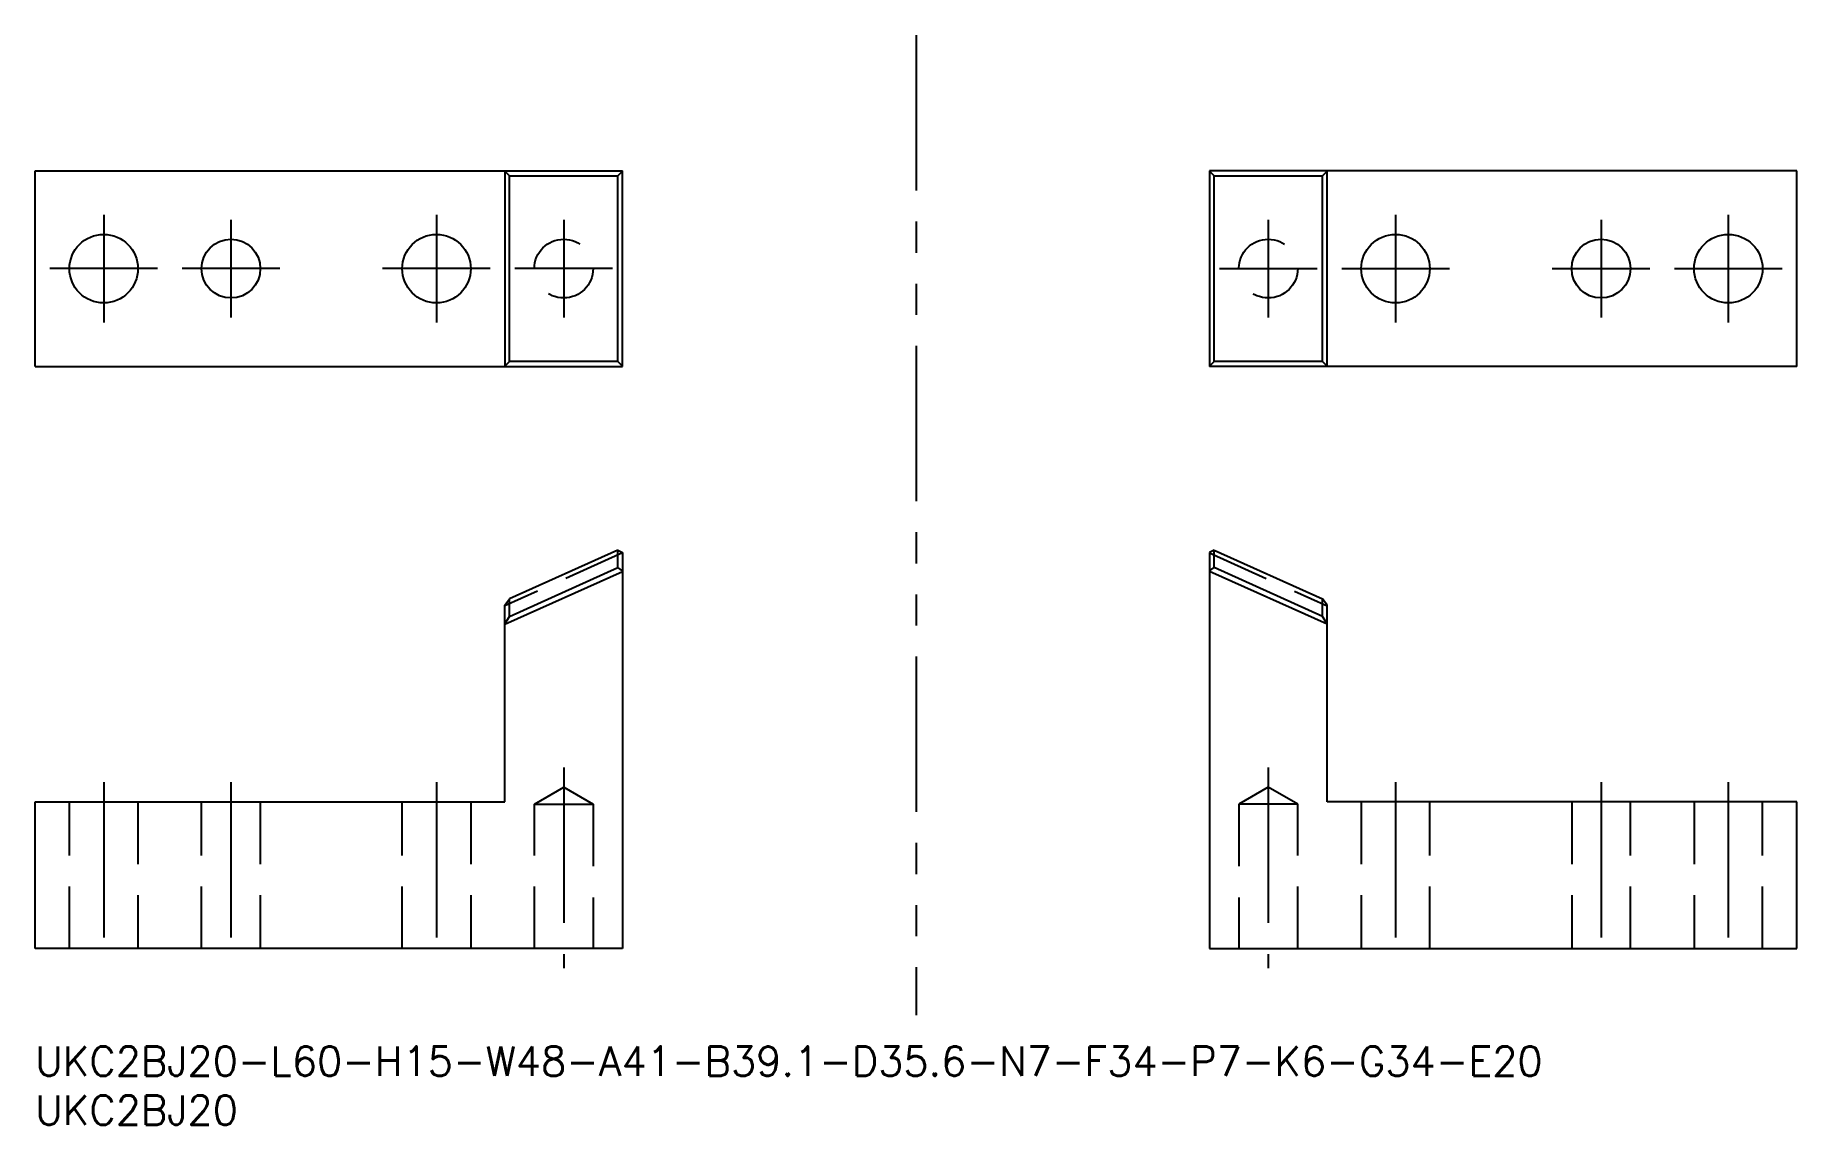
# Model space of a CAD drawing. Extents: x 0 to 180, y -8 to 103.
import ezdxf

# ---------------------------------------------------------------- set-up
doc = ezdxf.new("R2010")
doc.units = 0
doc.header["$LTSCALE"] = 0.5
for name, pattern in [('CENTER', [50.8, 31.75, -6.35, 6.35, -6.35]), ('DASHED', [19.05, 12.7, -6.35]), ('PHANTOM', [63.5, 31.75, -6.35, 6.35, -6.35, 6.35, -6.35])]:
    doc.linetypes.add(name, pattern=pattern)
for name, color, linetype in [('MSM_CENTER', 1, 'CENTER'), ('MSM_CONTINUOUS', 7, 'CONTINUOUS'), ('MSM_DASHED', 4, 'DASHED'), ('MSM_IMAGINARY', 6, 'PHANTOM'), ('MSM_PART_NUMBER', 7, 'CONTINUOUS')]:
    doc.layers.add(name, color=color, linetype=linetype)
doc.styles.get("Standard").update_dxf_attribs({"font": 'txt.shx', "height": 3, "bigfont": 'bigfont.shx'})

msp = doc.modelspace()

# ---------------------------------------------------------------- linework, layer by layer
at = {"layer": 'MSM_CENTER'}
for p, q in [((7, 85), (7, 74)), ((41, 85), (41, 74)), ((139, 85), (139, 74)), ((173, 85), (173, 74)), ((20, 84.5), (20, 74.5)), ((54, 84.5), (54, 74.5)), ((126, 84.5), (126, 74.5)), ((160, 84.5), (160, 74.5)), ((12.5, 79.5), (1.5, 79.5)), ((25, 79.5), (15, 79.5)), ((46.5, 79.5), (35.5, 79.5)), ((59, 79.5), (49, 79.5)), ((121, 79.5), (131, 79.5)), ((133.5, 79.5), (144.5, 79.5)), ((155, 79.5), (165, 79.5)), ((167.5, 79.5), (178.5, 79.5)), ((7, 27), (7, 8)), ((20, 27), (20, 8)), ((41, 27), (41, 8)), ((54, 28.5), (54, 8)), ((126, 28.5), (126, 8)), ((139, 27), (139, 8)), ((160, 27), (160, 8)), ((173, 27), (173, 8))]:
    msp.add_line(p, q, dxfattribs=at)
at = {"layer": 'MSM_CONTINUOUS'}
for p, q in [((0, 89.5), (60, 89.5)), ((0, 69.5), (0, 89.5)), ((48, 89.5), (48, 69.5)), ((48.46, 89), (48, 89.46)), ((48.46, 89), (59.54, 89)), ((48.46, 70), (48.46, 89)), ((60, 89.46), (59.54, 89)), ((59.54, 70), (59.54, 89)), ((60, 69.5), (60, 89.5)), ((180, 89.5), (120, 89.5)), ((120, 89.5), (120, 69.5)), ((120.46, 89), (120, 89.46)), ((120.46, 89), (131.54, 89)), ((120.46, 70), (120.46, 89)), ((132, 89.46), (131.54, 89)), ((131.54, 70), (131.54, 89)), ((132, 69.5), (132, 89.5)), ((180, 69.5), (180, 89.5)), ((0, 69.5), (60, 69.5)), ((48, 69.54), (48.46, 70)), ((59.54, 70), (48.46, 70)), ((60, 69.54), (59.54, 70)), ((120, 69.54), (120.46, 70)), ((180, 69.5), (120, 69.5)), ((131.54, 70), (120.46, 70)), ((132, 69.54), (131.54, 70)), ((59.54, 50.74), (48.46, 45.76)), ((59.54, 48.94), (59.54, 50.74)), ((59.54, 50.74), (60, 50.49)), ((60, 50.49), (60, 10)), ((120.46, 50.74), (120, 50.49)), ((120, 50.49), (120, 10)), ((120.46, 50.74), (131.54, 45.76)), ((120.46, 48.94), (120.46, 50.74)), ((48.46, 43.96), (59.54, 48.94)), ((60, 48.6), (59.54, 48.94)), ((120, 48.6), (120.46, 48.94)), ((131.54, 43.96), (120.46, 48.94)), ((48, 43.15), (60, 48.55)), ((132, 43.15), (120, 48.55)), ((48, 45.09), (48.46, 45.76)), ((48, 25), (48, 45.09)), ((48.46, 43.96), (48.46, 45.76)), ((132, 45.09), (131.54, 45.76)), ((131.54, 43.96), (131.54, 45.76)), ((132, 25), (132, 45.09)), ((48, 43.2), (48.46, 43.96)), ((132, 43.2), (131.54, 43.96)), ((0, 25), (48, 25)), ((0, 10), (0, 25)), ((180, 25), (132, 25)), ((180, 10), (180, 25)), ((60, 10), (0, 10)), ((120, 10), (180, 10))]:
    msp.add_line(p, q, dxfattribs=at)
for centre, radius in [((7, 79.5), 3.5), ((41, 79.5), 3.5), ((139, 79.5), 3.5), ((173, 79.5), 3.5), ((20, 79.5), 3), ((160, 79.5), 3)]:
    msp.add_circle(centre, radius, dxfattribs=at)
at = {"layer": 'MSM_DASHED'}
for p, q in [((60, 50.45), (48, 45.05)), ((120, 50.45), (132, 45.05)), ((51, 24.77), (54, 26.5)), ((54, 26.5), (57, 24.77)), ((126, 26.5), (123, 24.77)), ((129, 24.77), (126, 26.5)), ((3.5, 10), (3.5, 25)), ((10.5, 25), (10.5, 10)), ((17, 10), (17, 25)), ((23, 25), (23, 10)), ((37.5, 10), (37.5, 25)), ((44.5, 25), (44.5, 10)), ((51, 10), (51, 24.77)), ((51, 24.77), (57, 24.77)), ((57, 24.77), (57, 10)), ((123, 24.77), (123, 10)), ((129, 24.77), (123, 24.77)), ((129, 10), (129, 24.77)), ((135.5, 25), (135.5, 10)), ((142.5, 10), (142.5, 25)), ((157, 25), (157, 10)), ((163, 10), (163, 25)), ((169.5, 25), (169.5, 10)), ((176.5, 10), (176.5, 25))]:
    msp.add_line(p, q, dxfattribs=at)
for centre in [(54, 79.5), (126, 79.5)]:
    msp.add_circle(centre, 3, dxfattribs=at)
at = {"layer": 'MSM_IMAGINARY'}
msp.add_line((90, 103.35), (90, 3.2), dxfattribs=at)

# ---------------------------------------------------------------- texts
at = {"layer": 'MSM_PART_NUMBER'}
for s, p in [('UKC2BJ20-L60-H15-W48-A41-B39.1-D35.6-N7-F34-P7-K6-G34-E20', (0, -3)), ('UKC2BJ20', (0, -8))]:
    msp.add_text(s, height=3, dxfattribs=at).set_placement(p)

doc.saveas('drawing.dxf')
